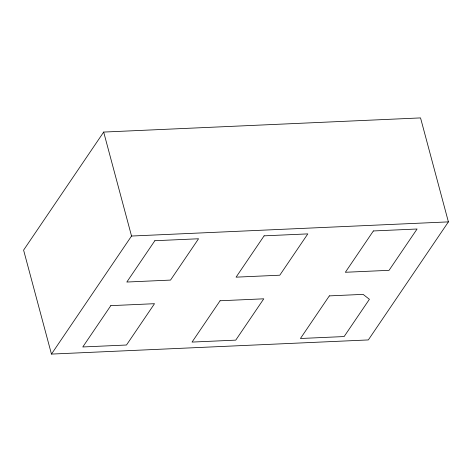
<?xml version="1.0" encoding="UTF-8"?>
<svg xmlns="http://www.w3.org/2000/svg" width="472" height="472" viewBox="0 0 472 472"><rect width="100%" height="100%" fill="white"/><g stroke="black" fill="none" stroke-linecap="round" stroke-linejoin="round"><path stroke-width="0.71" d="M103.675 132.066L23.6 250.119L51.46 354.088L368.325 339.934L448.4 221.881L420.54 117.911L103.675 132.066L131.535 236.035L51.46 354.088M131.535 236.035L448.4 221.881M110.808 305.649L82.777 346.967L126.484 345.014L154.509 303.697L110.808 305.649M154.845 240.72L126.82 282.038L170.528 280.085L198.553 238.767L154.845 240.72M220.07 300.764L192.045 342.082L235.746 340.135L263.777 298.817L220.07 300.764M264.113 235.841L236.083 277.158L279.79 275.205L307.815 233.888L264.113 235.841M329.332 295.885L300.428 338.501L344.129 336.554L369.405 299.295L363.115 294.375L329.332 295.885M373.376 230.955L345.351 272.273L389.052 270.326L417.083 229.008L373.376 230.955"/></g></svg>
